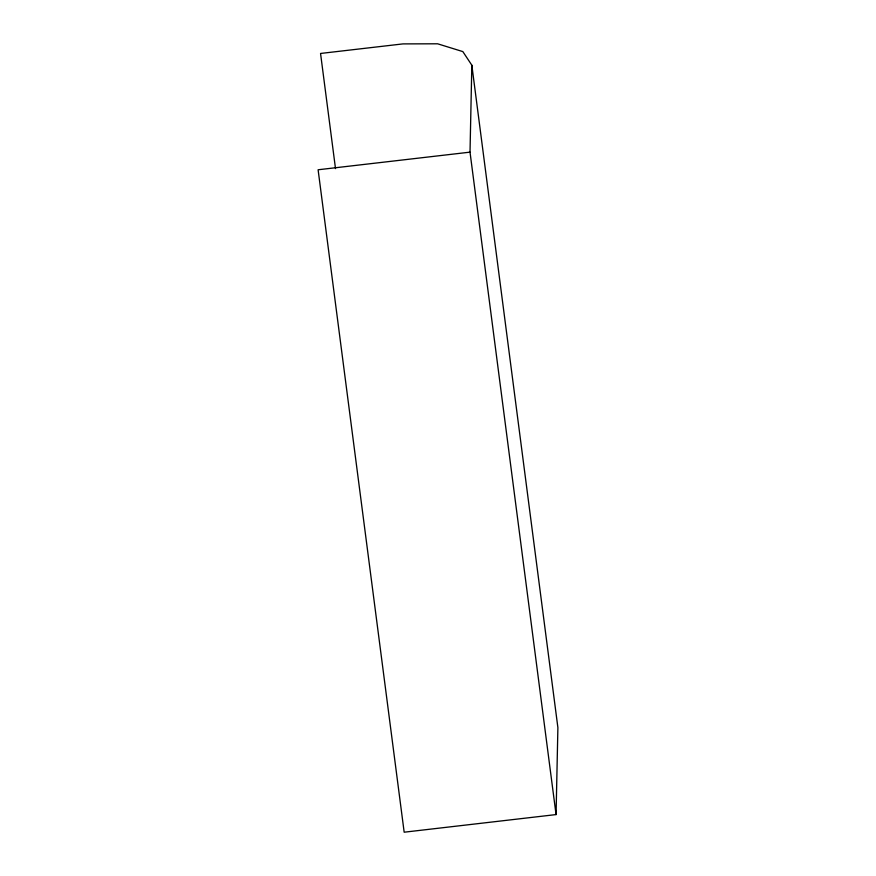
<?xml version="1.0" encoding="UTF-8"?>
<svg xmlns="http://www.w3.org/2000/svg" width="876" height="876" viewBox="0 0 876 876"><rect width="100%" height="100%" fill="white"/><g stroke="black" fill="none" stroke-linecap="round" stroke-linejoin="round"><path stroke-width="1.31" d="M470.018 152.15L318.108 169.769L404.165 832.2L556.063 814.581L470.018 152.15L471.835 65.196L462.835 51.596L437.628 43.8L402.971 43.899L320.55 53.458L335.508 168.608M556.063 814.581L557.892 727.617L471.835 65.196"/></g></svg>
